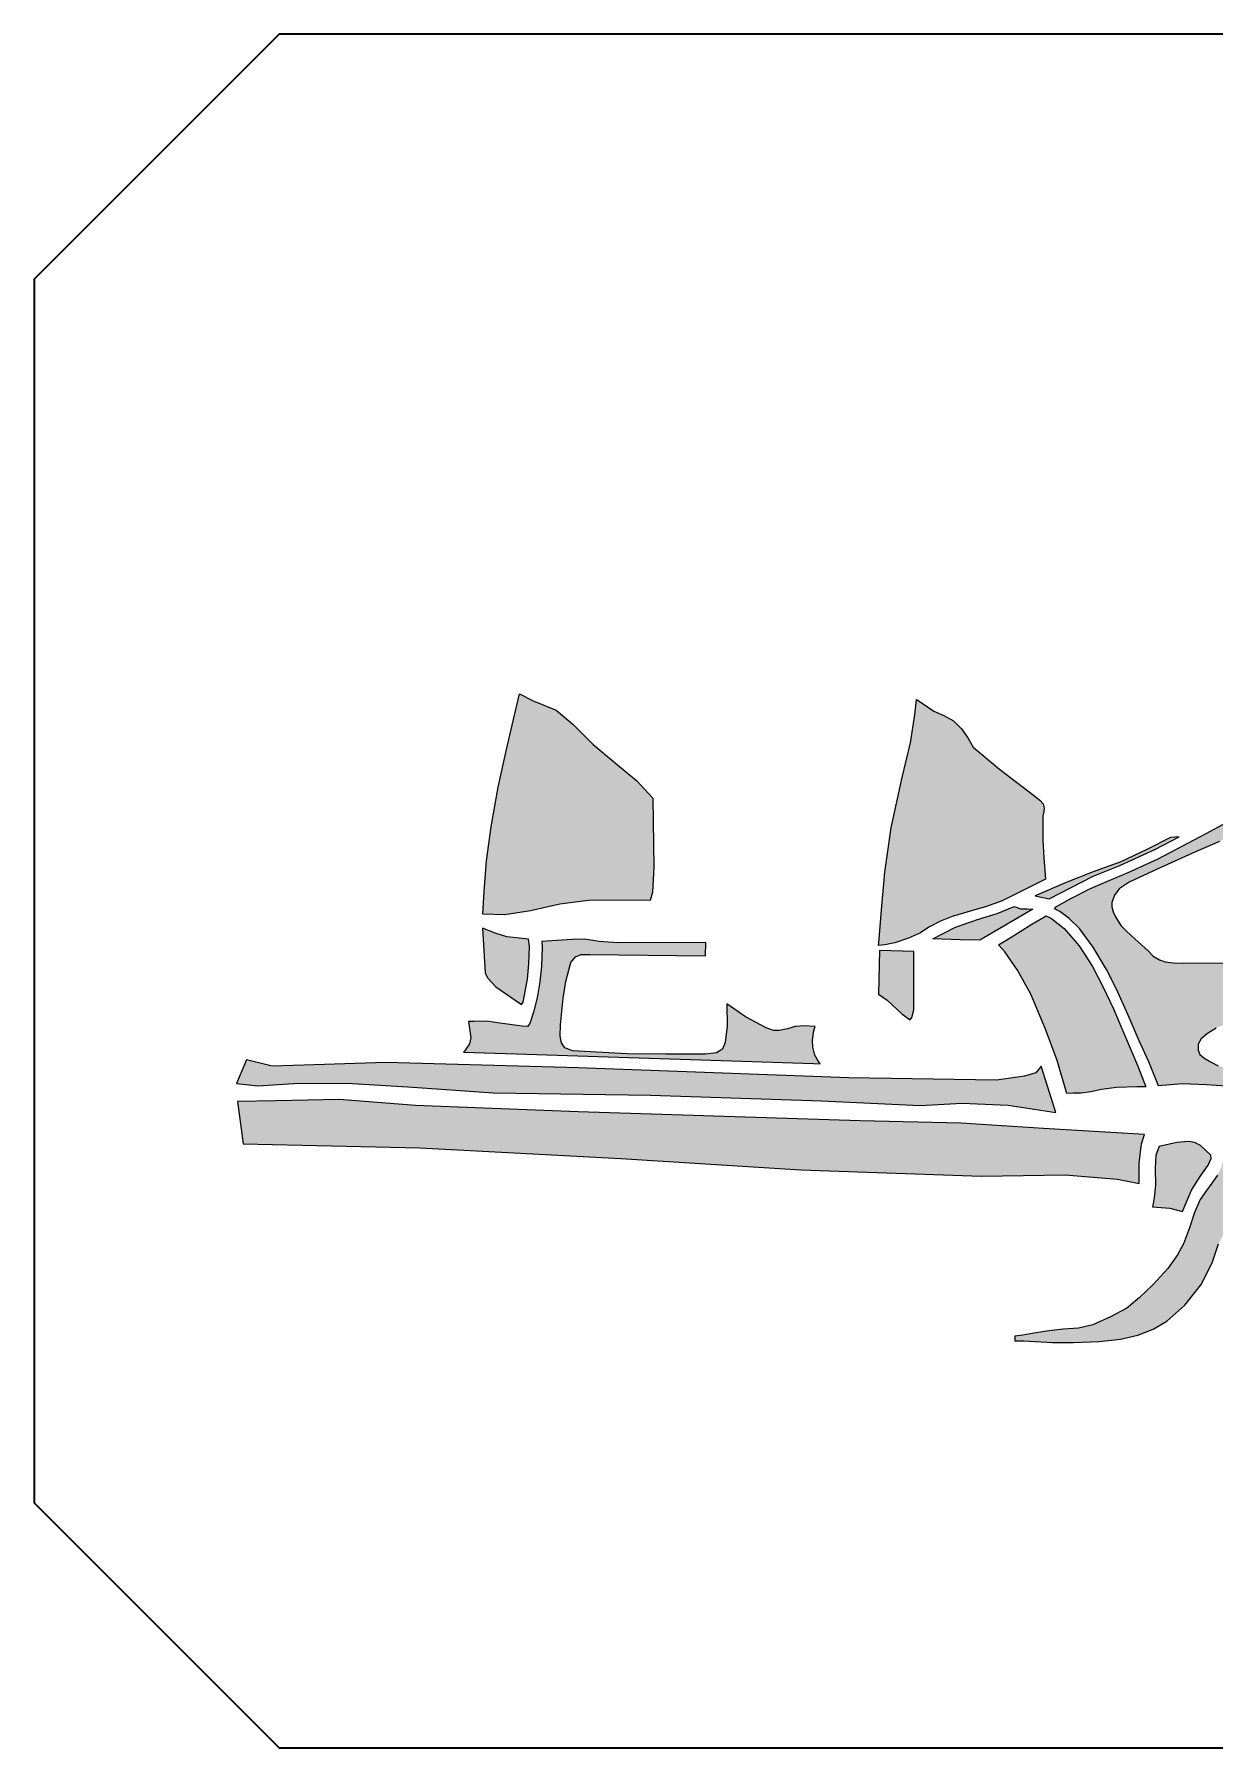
# Model space of a CAD drawing. Extents: x 6 to 143, y -103 to -23.
# Drawn here: x 5.7 to 60.8, y -102.9 to -22.9 of the extents above; entities that cross this region are included whole.
import ezdxf

# ---------------------------------------------------------------- set-up
doc = ezdxf.new("R2010")
doc.units = 0
doc.header["$MEASUREMENT"] = 0
doc.layers.add('EdgeTop', color=7, linetype='Continuous', lineweight=0)
doc.layers.add('VoidF-Delorean', color=7, linetype='Continuous', lineweight=0)

msp = doc.modelspace()

# ---------------------------------------------------------------- hatches: boundary and pattern name
at = {"layer": 'VoidF-Delorean', "true_color": 0xc7e6d8, "transparency": 33554687}
h = msp.add_hatch(color=254, dxfattribs=at)
h.dxf.hatch_style = 2
h.paths.add_polyline_path([(26.664, -63.94), (26.714, -62.875), (26.825, -61.449), (27.046, -59.862), (27.367, -58.003), (27.759, -56.246), (28.131, -54.648), (28.372, -53.654), (29.004, -53.975), (30.079, -54.417), (30.883, -55.08), (31.807, -56.015), (32.852, -56.888), (33.856, -57.712), (34.589, -58.526), (34.65, -61.74), (34.579, -62.915), (34.469, -63.307), (33.354, -63.287), (31.586, -63.297), (30.25, -63.478), (28.884, -63.789), (27.679, -63.97)])
h = msp.add_hatch(color=254, dxfattribs=at)
h.dxf.hatch_style = 2
h.paths.add_polyline_path([(45.146, -65.286), (45.267, -63.739), (45.427, -61.981), (45.729, -59.902), (46.221, -57.622), (46.623, -55.934), (46.834, -54.638), (46.904, -53.915), (47.125, -54.056), (47.718, -54.468), (48.18, -54.658), (48.642, -54.91), (49.013, -55.291), (49.305, -55.713), (49.556, -56.135), (50.781, -57.17), (52.378, -58.375), (52.67, -58.616), (52.82, -58.794), (52.876, -58.978), (52.85, -59.138), (52.805, -59.347), (52.805, -60.494), (52.855, -61.306), (52.926, -62.302), (51.437, -63.056), (50.912, -63.312), (50.128, -63.591), (49.528, -63.766), (48.574, -64.043), (48.027, -64.264), (47.483, -64.552), (47.095, -64.81), (46.536, -65.065), (45.896, -65.276), (45.427, -65.373), (45.133, -65.4)])
h = msp.add_hatch(color=254, dxfattribs=at)
h.dxf.hatch_style = 2
h.paths.add_polyline_path([(51.926, -83.858), (53.252, -83.939), (54.237, -83.939), (55.442, -83.898), (56.436, -83.788), (57.24, -83.597), (57.953, -83.316), (58.596, -82.934), (59.44, -82.201), (60.193, -81.227), (60.715, -80.222), (61.007, -79.328), (61.579, -78.304), (62.463, -76.43), (63.066, -74.994), (63.648, -73.763), (63.854, -72.538), (64, -71.358), (63.9, -71.307), (63.819, -71.187), (63.799, -70.976), (63.829, -70.735), (63.89, -70.589), (63.975, -70.474), (64.09, -70.424), (64.241, -70.408), (64.347, -70.408), (64.382, -69.615), (64.487, -69.032), (64.718, -68.585), (65.12, -68.244), (65.677, -68.028), (66.396, -67.822), (67.064, -67.792), (67.581, -67.772), (68.219, -67.767), (69.309, -67.882), (69.891, -67.938), (70.68, -67.902), (71.488, -67.747), (72.458, -67.521), (73.301, -67.37), (74.095, -67.315), (75.2, -67.295), (76.074, -67.275), (76.681, -67.229), (77.304, -67.119), (77.922, -66.918), (78.294, -66.692), (78.575, -66.386), (78.821, -65.914), (78.941, -65.411), (79.007, -64.959), (78.982, -64.387), (78.896, -63.764), (78.776, -63.267), (78.535, -62.77), (78.093, -62.097), (77.329, -61.082), (76.149, -59.585), (74.537, -57.702), (74.07, -57.14), (73.693, -56.733), (73.206, -56.326), (72.839, -55.994), (72.528, -55.643), (72.191, -55.377), (71.619, -55.085), (70.554, -54.593), (69.23, -54.069), (68.714, -53.902), (68.453, -53.908), (68.326, -54.002), (68.4, -54.096), (68.842, -54.257), (69.592, -54.618), (70.462, -55.154), (71.299, -55.723), (71.895, -56.239), (72.324, -56.801), (72.893, -57.324), (73.328, -57.705), (73.877, -58.382), (74.935, -59.808), (76.094, -61.375), (76.777, -62.353), (77.145, -62.902), (77.386, -63.431), (77.52, -63.839), (77.54, -64.362), (77.446, -64.75), (77.232, -65.038), (76.938, -65.252), (76.462, -65.44), (75.786, -65.554), (74.493, -65.688), (72.545, -65.721), (68.667, -65.761), (66.618, -65.741), (65.788, -65.674), (65.092, -65.667), (64.636, -65.741), (64.181, -65.895), (63.658, -66.237), (63.29, -66.658), (62.935, -67.214), (62.594, -67.884), (62.446, -68.42), (62.373, -69.049), (62.587, -69.076), (62.795, -69.176), (62.842, -69.31), (62.848, -69.511), (62.775, -70.241), (62.714, -70.395), (62.607, -70.482), (62.487, -70.522), (62.326, -70.562), (62.312, -70.984), (62.366, -71.353), (62.433, -71.935), (62.393, -72.411), (62.232, -72.812), (61.924, -73.395), (61.696, -73.897), (61.469, -74.614), (61.268, -75.304), (61.121, -75.819), (60.96, -76.121), (60.692, -76.502), (60.444, -76.837), (60.156, -77.266), (59.888, -77.868), (59.647, -78.585), (59.379, -79.328), (59.098, -79.85), (58.636, -80.487), (57.953, -81.23), (57.31, -81.846), (56.721, -82.342), (55.971, -82.743), (55.134, -83.112), (54.471, -83.272), (53.761, -83.319), (52.971, -83.406), (52.221, -83.54), (51.879, -83.594), (51.504, -83.634), (51.498, -83.862)])
h = msp.add_hatch(color=254, dxfattribs=at)
h.dxf.hatch_style = 2
h.paths.add_polyline_path([(61.871, -71.945), (61.348, -71.975), (60.444, -71.905), (59.329, -71.855), (58.214, -71.955), (57.762, -70.84), (57.31, -69.846), (56.788, -68.654), (56.239, -67.442), (55.777, -66.525), (55.161, -65.48), (54.525, -64.609), (54.042, -64.141), (53.594, -63.812), (53.353, -63.692), (53.44, -63.578), (54.116, -63.21), (55.027, -62.734), (55.897, -62.366), (56.795, -61.998), (58.188, -61.348), (59.306, -60.759), (60.431, -60.17), (61.375, -59.661), (62.453, -59.071), (63.692, -58.375), (64.703, -57.826), (65.346, -57.551), (66.203, -57.27), (66.828, -57.049), (67.39, -56.848), (67.717, -56.733), (67.993, -56.602), (68.048, -56.477), (67.973, -56.23), (67.867, -56.145), (67.435, -56.09), (66.551, -56.009), (65.276, -55.924), (64.221, -55.929), (63.89, -55.929), (63.412, -55.874), (62.955, -55.814), (62.513, -55.743), (62.497, -55.629), (62.577, -55.432), (62.617, -55.301), (62.617, -55.171), (62.798, -55.121), (63.28, -55.007), (63.732, -54.923), (64.161, -54.886), (64.589, -54.916), (65.038, -54.946), (65.594, -54.94), (66.253, -55.003), (66.9, -55.124), (67.352, -55.258), (67.613, -55.338), (67.971, -55.402), (68.406, -55.475), (68.698, -55.546), (69.012, -55.673), (69.448, -55.907), (70.214, -56.446), (70.696, -56.842), (71.256, -57.357), (71.714, -57.816), (72.692, -58.961), (73.382, -59.825), (74.316, -61.087), (74.788, -61.743), (75.394, -62.704), (76.037, -63.749), (76.214, -64.09), (76.285, -64.335), (76.278, -64.576), (76.218, -64.75), (76.161, -64.834), (76.094, -64.927), (75.983, -65.001), (75.655, -65.048), (75.588, -64.844), (75.387, -64.435), (75.096, -64.054), (74.748, -63.642), (74.376, -63.069), (73.901, -62.205), (73.445, -61.368), (72.967, -60.551), (72.635, -60.089), (72.146, -59.55), (71.828, -59.182), (71.446, -58.646), (71.118, -58.305), (70.824, -58.094), (70.475, -57.829), (70.338, -57.625), (70.214, -57.468), (69.967, -57.33), (69.474, -57.223), (69.073, -57.227), (68.54, -57.334), (67.994, -57.558), (66.682, -58.131), (65.754, -58.522), (64.074, -59.242), (62.557, -59.902), (61.057, -60.545), (59.939, -61.03), (58.137, -61.84), (56.842, -62.45), (56.366, -62.758), (56.155, -63.052), (56.035, -63.387), (56.021, -63.595), (56.085, -63.823), (56.202, -64.06), (56.456, -64.465), (56.718, -64.737), (57.116, -65.108), (57.722, -65.657), (57.96, -65.898), (58.258, -66.076), (58.516, -66.166), (58.884, -66.206), (59.39, -66.22), (61.228, -66.21), (63.012, -66.22), (62.862, -66.438), (62.527, -66.953), (62.296, -67.382), (62.081, -67.857), (61.988, -68.242), (61.934, -68.641), (61.924, -69.036), (61.613, -69.032), (61.191, -69.133), (60.903, -69.257), (60.491, -69.508), (60.203, -69.752), (60.066, -70.007), (60.066, -70.295), (60.133, -70.496), (60.33, -70.643), (60.662, -70.847), (60.99, -71.025), (61.238, -71.085), (61.479, -71.115), (61.66, -71.095), (61.81, -71.058), (61.874, -71.058), (61.984, -71.949)])
h = msp.add_hatch(color=254, dxfattribs=at)
h.dxf.hatch_style = 2
h.paths.add_polyline_path([(52.455, -63.076), (53.098, -63.23), (55.154, -62.158), (56.406, -61.67), (58.033, -60.913), (59.172, -60.324), (58.763, -60.357), (57.665, -60.92), (56.446, -61.496), (55.161, -61.964), (53.902, -62.453)])
h = msp.add_hatch(color=254, dxfattribs=at)
h.dxf.hatch_style = 2
h.paths.add_polyline_path([(47.667, -65.085), (48.732, -64.549), (49.81, -64.174), (50.681, -63.906), (51.471, -63.585), (51.786, -63.692), (52.08, -63.692), (52.335, -63.705), (49.864, -65.158), (48.94, -65.138)])
h = msp.add_hatch(color=254, dxfattribs=at)
h.dxf.hatch_style = 2
h.paths.add_polyline_path([(26.641, -64.596), (26.775, -66.685), (26.875, -66.913), (27.263, -67.328), (28.462, -68.158), (28.549, -68.051), (28.743, -66.973), (28.81, -66.25), (28.837, -65.453), (28.797, -65.105), (27.786, -64.991), (27.277, -64.844)])
h = msp.add_hatch(color=254, dxfattribs=at)
h.dxf.hatch_style = 2
h.paths.add_polyline_path([(53.93, -72.307), (53.478, -70.775), (52.936, -69.304), (52.243, -67.676), (51.62, -66.546), (51.027, -65.703), (50.736, -65.371), (51.203, -65.085), (52.293, -64.407), (52.961, -64.015), (53.217, -64.146), (53.8, -64.603), (54.503, -65.416), (55.121, -66.376), (55.628, -67.34), (56.1, -68.359), (56.612, -69.565), (57.24, -71.036), (57.617, -71.996), (57.2, -71.996), (56.251, -72.036), (55.552, -72.121), (55.045, -72.237), (54.603, -72.302), (54.222, -72.297)])
at = {"layer": 'VoidF-Delorean', "true_color": 0xc8e6d8, "transparency": 33554687}
h = msp.add_hatch(color=254, dxfattribs=at)
h.dxf.hatch_style = 2
h.paths.add_polyline_path([(25.984, -68.955), (26.105, -69.719), (26.038, -69.993), (25.81, -70.328), (25.75, -70.383), (28.218, -70.464), (42.103, -70.911), (42.417, -70.921), (42.28, -70.747), (42.16, -70.519), (42.066, -70.154), (42.059, -69.816), (42.119, -69.367), (42.173, -69.19), (41.664, -69.16), (41.246, -69.19), (40.887, -69.3), (40.502, -69.364), (40.238, -69.374), (39.893, -69.253), (38.924, -68.726), (38.045, -68.133), (38.07, -69.163), (37.979, -69.936), (37.849, -70.243), (37.573, -70.414), (37.06, -70.479), (35.217, -70.479), (33.379, -70.454), (30.853, -70.313), (30.491, -70.182), (30.33, -69.951), (30.275, -69.64), (30.28, -69.113), (30.406, -67.857), (30.531, -67.079), (30.767, -66.2), (30.993, -65.934), (31.254, -65.823), (31.651, -65.818), (37.06, -65.878), (37.065, -65.261), (32.967, -65.281), (32.078, -65.215), (31.4, -65.105), (30.823, -65.115), (30.119, -65.165), (29.421, -65.215), (29.426, -65.477), (29.396, -66.36), (29.321, -67.094), (29.195, -67.852), (29.03, -68.51), (28.854, -69.047), (28.748, -69.183), (28.502, -69.168), (28.035, -69.098), (27.347, -69.007), (26.845, -68.932), (26.257, -68.957)])
at = {"layer": 'VoidF-Delorean', "true_color": 0xc7e6d8, "transparency": 33554687}
h = msp.add_hatch(color=254, dxfattribs=at)
h.dxf.hatch_style = 2
h.paths.add_polyline_path([(45.176, -65.641), (45.129, -67.67), (45.545, -67.958), (46.228, -68.594), (46.609, -68.868), (46.683, -68.768), (46.783, -68.4), (46.777, -67.201), (46.79, -65.688)])
h = msp.add_hatch(color=254, dxfattribs=at)
h.dxf.hatch_style = 2
h.paths.add_polyline_path([(15.625, -70.74), (15.158, -71.845), (16.162, -71.955), (18.056, -71.825), (20.572, -71.845), (23.158, -71.996), (27.156, -72.277), (34.489, -72.397), (42.464, -72.658), (47.085, -72.879), (49.033, -72.759), (51.183, -72.859), (53.413, -73.201), (52.735, -71.036), (52.474, -71.353), (51.956, -71.503), (50.636, -71.689), (43.75, -71.574), (31.114, -71.112), (22.134, -70.871), (18.779, -70.978), (16.83, -71.031)])
h = msp.add_hatch(color=254, dxfattribs=at)
h.dxf.hatch_style = 2
h.paths.add_polyline_path([(15.203, -72.679), (15.464, -74.667), (23.721, -74.848), (33.103, -75.35), (41.5, -75.873), (49.938, -76.174), (53.855, -76.114), (56.286, -76.315), (57.31, -76.516), (57.31, -75.571), (57.411, -74.667), (57.551, -74.225), (52.83, -73.944), (48.973, -73.703), (44.272, -73.583), (31.114, -73.161), (23.52, -72.879), (19.944, -72.598), (16.991, -72.658)])
h = msp.add_hatch(color=254, dxfattribs=at)
h.dxf.hatch_style = 2
h.paths.add_polyline_path([(58.241, -74.788), (58.08, -75.196), (58.047, -75.806), (58.06, -76.569), (58, -77.205), (57.92, -77.607), (58.743, -77.667), (59.333, -77.828), (59.748, -76.83), (60.15, -76.181), (60.531, -75.658), (60.672, -75.35), (60.652, -75.19), (60.17, -74.734), (59.895, -74.594), (59.614, -74.554), (59.065, -74.607)])

# ---------------------------------------------------------------- linework, layer by layer
at = {"layer": 'EdgeTop', "color": 250, "lineweight": 35, "true_color": 0x231f20}
msp.add_lwpolyline([(142.857, -91.429), (142.857, -34.286), (131.429, -22.857), (17.143, -22.857), (5.714, -34.286), (5.714, -91.429), (17.143, -102.857), (131.429, -102.857)], close=True, dxfattribs=at)
at = {"layer": 'VoidF-Delorean', "color": 113, "lineweight": 9, "true_color": 0x67c39c}
for points in [[(26.664, -63.94), (26.714, -62.875), (26.825, -61.449), (27.046, -59.862), (27.367, -58.003), (27.759, -56.246), (28.131, -54.648), (28.372, -53.654), (29.004, -53.975), (30.079, -54.417), (30.883, -55.08), (31.807, -56.015), (32.852, -56.888), (33.856, -57.712), (34.589, -58.526), (34.65, -61.74), (34.579, -62.915), (34.469, -63.307), (33.354, -63.287), (31.586, -63.297), (30.25, -63.478), (28.884, -63.789), (27.679, -63.97)], [(45.146, -65.286), (45.267, -63.739), (45.427, -61.981), (45.729, -59.902), (46.221, -57.622), (46.623, -55.934), (46.834, -54.638), (46.904, -53.915), (47.125, -54.056), (47.718, -54.468), (48.18, -54.658), (48.642, -54.91), (49.013, -55.291), (49.305, -55.713), (49.556, -56.135), (50.781, -57.17), (52.378, -58.375), (52.67, -58.616), (52.82, -58.794), (52.876, -58.978), (52.85, -59.138), (52.805, -59.347), (52.805, -60.494), (52.855, -61.306), (52.926, -62.302), (51.437, -63.056), (50.912, -63.312), (50.128, -63.591), (49.528, -63.766), (48.574, -64.043), (48.027, -64.264), (47.483, -64.552), (47.095, -64.81), (46.536, -65.065), (45.896, -65.276), (45.427, -65.373), (45.133, -65.4)], [(52.455, -63.076), (53.098, -63.23), (55.154, -62.158), (56.406, -61.67), (58.033, -60.913), (59.172, -60.324), (58.763, -60.357), (57.665, -60.92), (56.446, -61.496), (55.161, -61.964), (53.902, -62.453)], [(47.667, -65.085), (48.732, -64.549), (49.81, -64.174), (50.681, -63.906), (51.471, -63.585), (51.786, -63.692), (52.08, -63.692), (52.335, -63.705), (49.864, -65.158), (48.94, -65.138)], [(26.641, -64.596), (26.775, -66.685), (26.875, -66.913), (27.263, -67.328), (28.462, -68.158), (28.549, -68.051), (28.743, -66.973), (28.81, -66.25), (28.837, -65.453), (28.797, -65.105), (27.786, -64.991), (27.277, -64.844)], [(53.93, -72.307), (53.478, -70.775), (52.936, -69.304), (52.243, -67.676), (51.62, -66.546), (51.027, -65.703), (50.736, -65.371), (51.203, -65.085), (52.293, -64.407), (52.961, -64.015), (53.217, -64.146), (53.8, -64.603), (54.503, -65.416), (55.121, -66.376), (55.628, -67.34), (56.1, -68.359), (56.612, -69.565), (57.24, -71.036), (57.617, -71.996), (57.2, -71.996), (56.251, -72.036), (55.552, -72.121), (55.045, -72.237), (54.603, -72.302), (54.222, -72.297)], [(25.984, -68.955), (26.105, -69.719), (26.038, -69.993), (25.81, -70.328), (25.75, -70.383), (28.218, -70.464), (42.103, -70.911), (42.417, -70.921), (42.28, -70.747), (42.16, -70.519), (42.066, -70.154), (42.059, -69.816), (42.119, -69.367), (42.173, -69.19), (41.664, -69.16), (41.246, -69.19), (40.887, -69.3), (40.502, -69.364), (40.238, -69.374), (39.893, -69.253), (38.924, -68.726), (38.045, -68.133), (38.07, -69.163), (37.979, -69.936), (37.849, -70.243), (37.573, -70.414), (37.06, -70.479), (35.217, -70.479), (33.379, -70.454), (30.853, -70.313), (30.491, -70.182), (30.33, -69.951), (30.275, -69.64), (30.28, -69.113), (30.406, -67.857), (30.531, -67.079), (30.767, -66.2), (30.993, -65.934), (31.254, -65.823), (31.651, -65.818), (37.06, -65.878), (37.065, -65.261), (32.967, -65.281), (32.078, -65.215), (31.4, -65.105), (30.823, -65.115), (30.119, -65.165), (29.421, -65.215), (29.426, -65.477), (29.396, -66.36), (29.321, -67.094), (29.195, -67.852), (29.03, -68.51), (28.854, -69.047), (28.748, -69.183), (28.502, -69.168), (28.035, -69.098), (27.347, -69.007), (26.845, -68.932), (26.257, -68.957)], [(45.176, -65.641), (45.129, -67.67), (45.545, -67.958), (46.228, -68.594), (46.609, -68.868), (46.683, -68.768), (46.783, -68.4), (46.777, -67.201), (46.79, -65.688)], [(15.625, -70.74), (15.158, -71.845), (16.162, -71.955), (18.056, -71.825), (20.572, -71.845), (23.158, -71.996), (27.156, -72.277), (34.489, -72.397), (42.464, -72.658), (47.085, -72.879), (49.033, -72.759), (51.183, -72.859), (53.413, -73.201), (52.735, -71.036), (52.474, -71.353), (51.956, -71.503), (50.636, -71.689), (43.75, -71.574), (31.114, -71.112), (22.134, -70.871), (18.779, -70.978), (16.83, -71.031)], [(15.203, -72.679), (15.464, -74.667), (23.721, -74.848), (33.103, -75.35), (41.5, -75.873), (49.938, -76.174), (53.855, -76.114), (56.286, -76.315), (57.31, -76.516), (57.31, -75.571), (57.411, -74.667), (57.551, -74.225), (52.83, -73.944), (48.973, -73.703), (44.272, -73.583), (31.114, -73.161), (23.52, -72.879), (19.944, -72.598), (16.991, -72.658)], [(58.241, -74.788), (58.08, -75.196), (58.047, -75.806), (58.06, -76.569), (58, -77.205), (57.92, -77.607), (58.743, -77.667), (59.333, -77.828), (59.748, -76.83), (60.15, -76.181), (60.531, -75.658), (60.672, -75.35), (60.652, -75.19), (60.17, -74.734), (59.895, -74.594), (59.614, -74.554), (59.065, -74.607)]]:
    msp.add_lwpolyline(points, close=True, dxfattribs=at)
for points in [[(61.348, -71.975), (60.444, -71.905), (59.329, -71.855), (58.214, -71.955), (57.762, -70.84), (57.31, -69.846), (56.788, -68.654), (56.239, -67.442), (55.777, -66.525), (55.161, -65.48), (54.525, -64.609), (54.042, -64.141), (53.594, -63.812), (53.353, -63.692), (53.44, -63.578), (54.116, -63.21), (55.027, -62.734), (55.897, -62.366), (56.795, -61.998), (58.188, -61.348), (59.306, -60.759), (60.431, -60.17), (61.375, -59.661)], [(61.057, -60.545), (59.939, -61.03), (58.137, -61.84), (56.842, -62.45), (56.366, -62.758), (56.155, -63.052), (56.035, -63.387), (56.021, -63.595), (56.085, -63.823), (56.202, -64.06), (56.456, -64.465), (56.718, -64.737), (57.116, -65.108), (57.722, -65.657), (57.96, -65.898), (58.258, -66.076), (58.516, -66.166), (58.884, -66.206), (59.39, -66.22), (61.228, -66.21)], [(60.903, -69.257), (60.491, -69.508), (60.203, -69.752), (60.066, -70.007), (60.066, -70.295), (60.133, -70.496), (60.33, -70.643), (60.662, -70.847), (60.99, -71.025)], [(60.96, -76.121), (60.692, -76.502), (60.444, -76.837), (60.156, -77.266), (59.888, -77.868), (59.647, -78.585), (59.379, -79.328), (59.098, -79.85), (58.636, -80.487), (57.953, -81.23), (57.31, -81.846), (56.721, -82.342), (55.971, -82.743), (55.134, -83.112), (54.471, -83.272), (53.761, -83.319), (52.971, -83.406), (52.221, -83.54), (51.879, -83.594), (51.504, -83.634), (51.498, -83.862), (51.926, -83.858), (53.252, -83.939), (54.237, -83.939), (55.442, -83.898), (56.436, -83.788), (57.24, -83.597), (57.953, -83.316), (58.596, -82.934), (59.44, -82.201), (60.193, -81.227), (60.715, -80.222), (61.007, -79.328)]]:
    msp.add_lwpolyline(points, dxfattribs=at)

doc.saveas('drawing.dxf')
